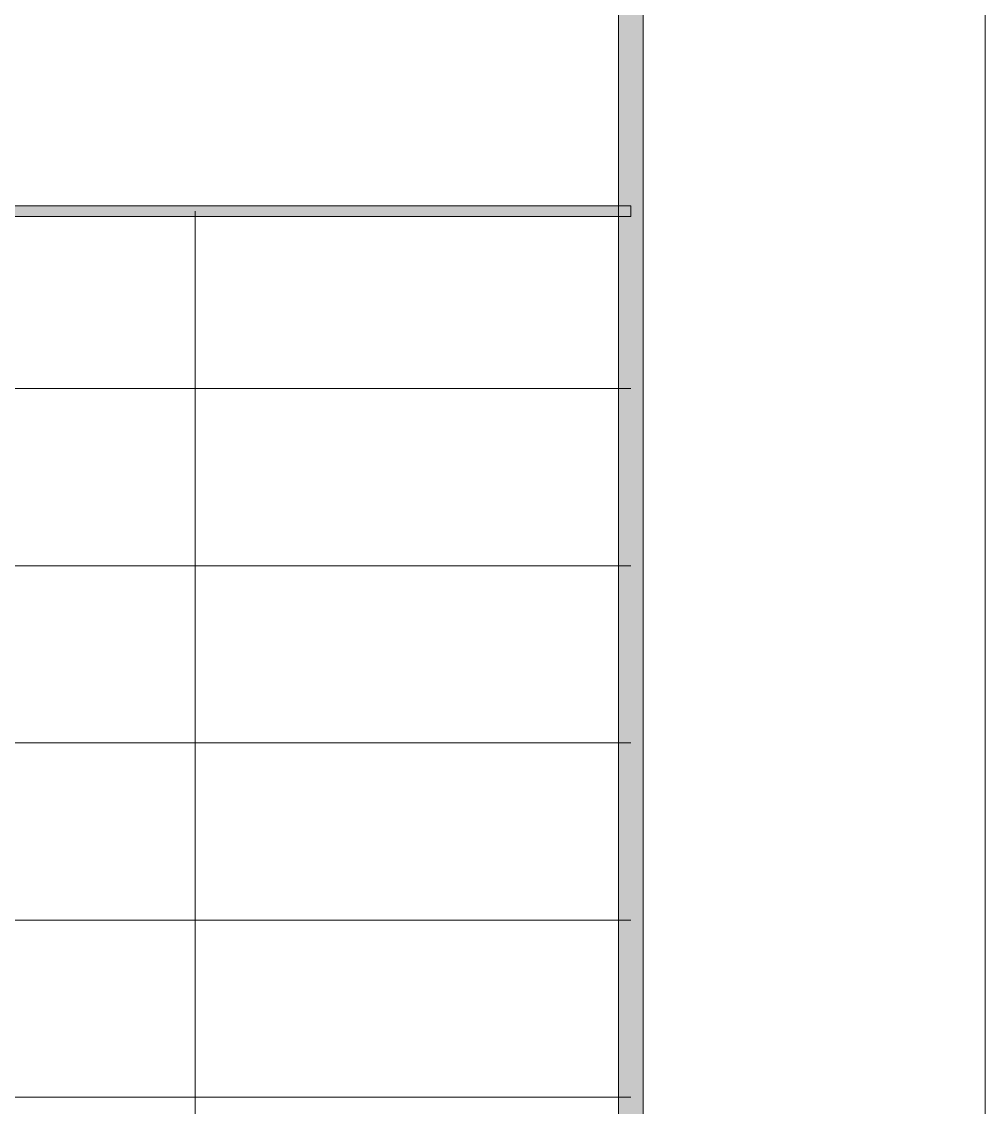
# Model space of a CAD drawing. Header units: millimetres. Extents: x -4415 to 173792, y -78716 to 47289.
# Drawn here: x 165637 to 173792, y -50278 to -41095 of the extents above; entities that cross this region are included whole.
import ezdxf

# ---------------------------------------------------------------- set-up
doc = ezdxf.new("R2010")
doc.units = ezdxf.units.MM

msp = doc.modelspace()

# ---------------------------------------------------------------- hatches: boundary and pattern name
h = msp.add_hatch(color=0)
h.dxf.hatch_style = 2
h.paths.add_polyline_path([(170896.4, -75821.1), (170687.1, -75610.7), (170687.1, 44182.9), (170896.4, 44393.3)])
h = msp.add_hatch(color=0)
h.dxf.hatch_style = 2
h.paths.add_polyline_path([(160328.9, -42743.5), (160328.9, -42653.3), (170791.2, -42653.3), (170791.2, -42743.5)])

# ---------------------------------------------------------------- linework, layer by layer
at = {"color": 0, "lineweight": 0}
for points in [[(-4415.2, -78716.4), (173791.7, -78716.4), (173791.7, 47288.5), (-4415.2, 47288.5)], [(170896.4, -75821.1), (170687.1, -75610.7), (170687.1, 44182.9), (170896.4, 44393.3)], [(160328.9, -42743.5), (160328.9, -42653.3), (170791.2, -42653.3), (170791.2, -42743.5)]]:
    msp.add_lwpolyline(points, close=True, dxfattribs=at)
for points in [[(167104.8, -54690.4), (167104.8, -42698.4)], [(160328.9, -44197), (170791.2, -44197)], [(163420.6, -45696.7), (170791.2, -45696.7)], [(163420.6, -47195.3), (170791.2, -47195.3)], [(160328.9, -48695), (170791.2, -48695)], [(160328.9, -50193.6), (170791.2, -50193.6)]]:
    msp.add_lwpolyline(points, dxfattribs=at)

doc.saveas('drawing.dxf')
